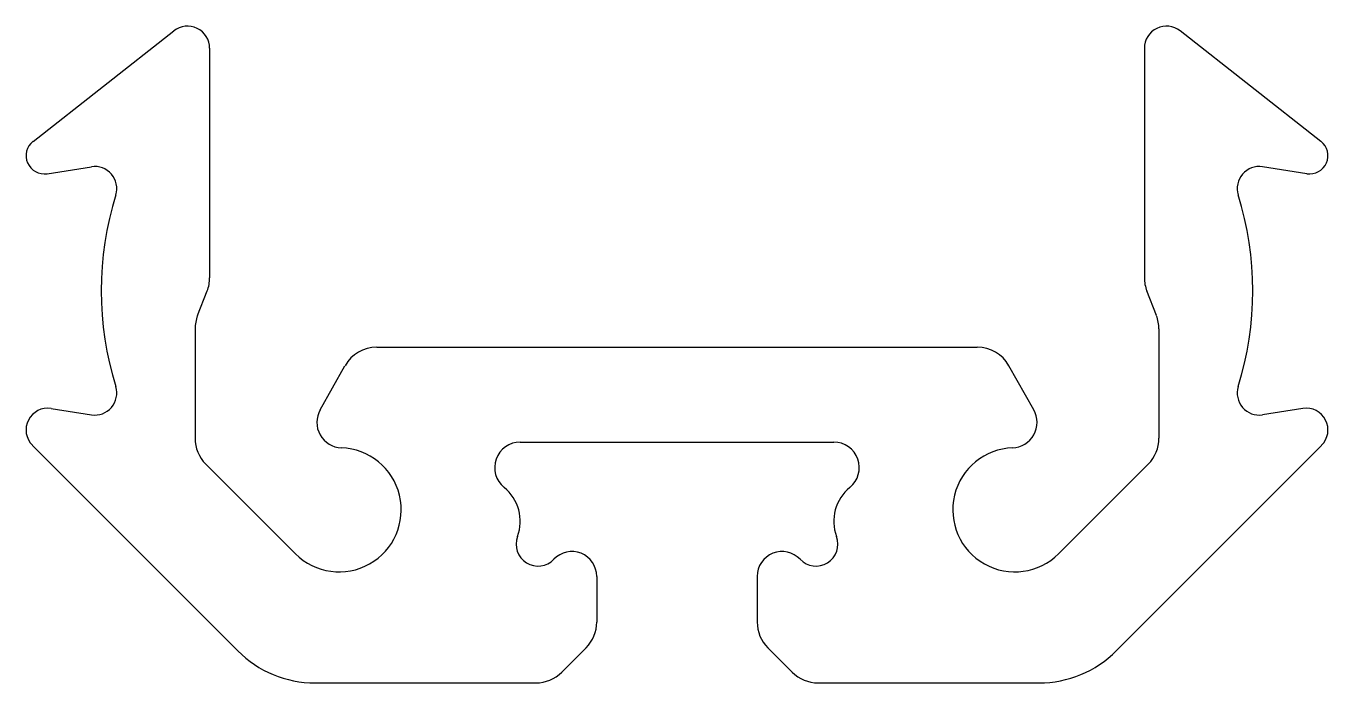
# Model space of a CAD drawing. Extents: x 2039.1 to 2057, y 1775.6 to 1784.6.
import ezdxf

# ---------------------------------------------------------------- set-up
doc = ezdxf.new("R2010")
doc.units = 0
doc.layers.get('0').update_dxf_attribs({"linetype": 'CONTINUOUS'})

msp = doc.modelspace()

# ---------------------------------------------------------------- linework, layer by layer
for p, q in [((2039.193, 1783.007), (2041.125, 1784.522)), ((2056.856, 1783.007), (2054.924, 1784.522)), ((2041.615, 1784.283), (2041.615, 1781.139)), ((2054.434, 1784.283), (2054.434, 1781.139)), ((2039.385, 1782.564), (2039.995, 1782.658)), ((2056.664, 1782.564), (2056.054, 1782.658)), ((2041.449, 1780.619), (2041.581, 1780.957)), ((2054.599, 1780.619), (2054.468, 1780.957)), ((2041.415, 1780.437), (2041.415, 1778.939)), ((2054.634, 1780.437), (2054.634, 1778.939)), ((2043.907, 1780.187), (2052.142, 1780.187)), ((2043.131, 1779.329), (2043.471, 1779.932)), ((2052.918, 1779.329), (2052.577, 1779.932)), ((2039.44, 1779.347), (2039.995, 1779.261)), ((2056.608, 1779.347), (2056.054, 1779.261)), ((2042, 1776.026), (2039.184, 1778.842)), ((2045.874, 1778.887), (2050.174, 1778.887)), ((2054.049, 1776.026), (2056.865, 1778.842)), ((2042.791, 1777.357), (2041.562, 1778.586)), ((2053.258, 1777.357), (2054.487, 1778.586)), ((2046.924, 1777.046), (2046.924, 1776.421)), ((2049.124, 1777.046), (2049.124, 1776.421)), ((2046.443, 1775.733), (2046.778, 1776.068)), ((2049.605, 1775.733), (2049.271, 1776.068)), ((2043.061, 1775.587), (2046.09, 1775.587)), ((2049.959, 1775.587), (2052.988, 1775.587))]:
    msp.add_line(p, q)
for centre, radius, start, end in [((2041.312, 1784.283), 0.303, 0, 128.0899), ((2054.737, 1784.283), 0.303, 51.9101, 180), ((2039.347, 1782.811), 0.25, 128.0899, 278.8262), ((2056.702, 1782.811), 0.25, 261.1738, 51.9101), ((2040.041, 1782.362), 0.3, 342.7334, 98.8262), ((2056.008, 1782.362), 0.3, 81.1738, 197.2666), ((2044.553, 1780.96), 4.425, 162.7334, 197.2666), ((2051.496, 1780.96), 4.425, 342.7334, 17.2666), ((2041.115, 1781.139), 0.5, 338.7066, 360), ((2054.934, 1781.139), 0.5, 180, 201.2934), ((2041.915, 1780.437), 0.5, 158.7066, 180), ((2054.134, 1780.437), 0.5, 0, 21.2934), ((2043.907, 1779.687), 0.5, 90, 150.552), ((2052.142, 1779.687), 0.5, 29.448, 90), ((2040.041, 1779.557), 0.3, 261.1738, 17.2666), ((2056.008, 1779.557), 0.3, 162.7334, 278.8262), ((2039.395, 1779.053), 0.298, 81.1738, 225), ((2043.435, 1779.157), 0.35, 150.552, 267.917), ((2052.613, 1779.157), 0.35, 272.083, 29.448), ((2056.654, 1779.053), 0.298, 315, 98.8262), ((2041.915, 1778.939), 0.5, 180, 225), ((2054.134, 1778.939), 0.5, 315, 0), ((2043.392, 1777.958), 0.85, 225, 87.917), ((2045.874, 1778.537), 0.35, 90, 230.8333), ((2050.174, 1778.537), 0.35, 309.1667, 90), ((2052.657, 1777.958), 0.85, 92.083, 315), ((2045.274, 1777.8), 0.6, 339.6177, 50.8333), ((2050.774, 1777.8), 0.6, 129.1667, 200.3823), ((2046.118, 1777.487), 0.3, 159.6177, 316.5247), ((2049.931, 1777.487), 0.3, 223.4753, 20.3823), ((2046.583, 1777.046), 0.341, 0, 136.5247), ((2049.465, 1777.046), 0.341, 43.4753, 180), ((2046.424, 1776.421), 0.5, 315, 0), ((2049.624, 1776.421), 0.5, 180, 225), ((2043.061, 1777.087), 1.5, 225, 270), ((2052.988, 1777.087), 1.5, 270, 315), ((2046.09, 1776.087), 0.5, 270, 315), ((2049.959, 1776.087), 0.5, 225, 270)]:
    msp.add_arc(centre, radius, start, end)

doc.saveas('drawing.dxf')
